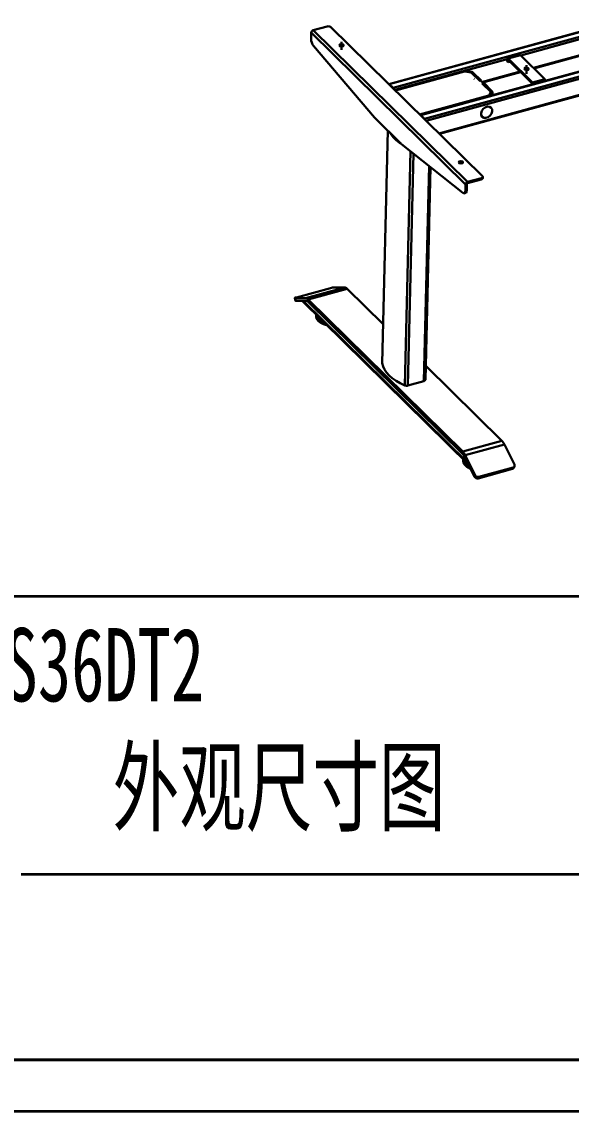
# Model space of a CAD drawing. Header units: millimetres. Extents: x 20580 to 29102, y 1988 to 5937.
# Drawn here: x 26777 to 27762, y 2064 to 4015 of the extents above; entities that cross this region are included whole.
import ezdxf

# ---------------------------------------------------------------- set-up
doc = ezdxf.new("R2010")
doc.units = ezdxf.units.MM
doc.linetypes.add('CENTER', pattern=[10.16, 6.35, -1.27, 1.27, -1.27])
doc.layers.add('1', color=1, linetype='CENTER')
for name, color, linetype, lineweight in [('CAXA0', 7, 'Continuous', 70), ('CAXA3', 7, 'Continuous', 18), ('CAXA4', 3, 'Continuous', 25)]:
    doc.layers.add(name, color=color, linetype=linetype, lineweight=lineweight)
doc.styles.add('标准', font='', dxfattribs={"width": 0.667})
doc.styles.get('标准').set_extended_font_data('FangSong_GB2312')

msp = doc.modelspace()

# ---------------------------------------------------------------- linework, layer by layer
at = {"layer": '1', "color": 0, "linetype": 'Continuous', "lineweight": 30}
for p, q in [((27299.711, 3999.682), (27324.253, 4006.401)), ((27576.273, 3727.85), (27299.711, 3999.682)), ((27602.793, 3738.133), (27331.04, 4005.238)), ((27842.572, 4014.703), (27434.998, 3903.12)), ((27435.851, 3902.77), (27843.424, 4014.354)), ((27850.158, 4007.735), (27442.585, 3896.152)), ((27295.862, 3984.28), (27296.125, 3995.331)), ((27572.687, 3723.499), (27296.125, 3995.331)), ((27671.302, 3954.428), (27790.418, 3987.039)), ((27299.969, 3971.614), (27409.162, 3843.494)), ((27806.758, 3962.872), (27694.086, 3932.025)), ((27695.12, 3931.011), (27807.792, 3961.858)), ((27445.6, 3892.637), (27647.316, 3947.862)), ((27898.846, 3959.392), (27491.273, 3847.808)), ((27899.699, 3959.042), (27492.125, 3847.458)), ((27498.859, 3840.84), (27906.432, 3952.423)), ((27907.815, 3948.461), (27501.878, 3837.326)), ((27647.215, 3943.622), (27647.316, 3947.862)), ((27648.658, 3942.204), (27647.215, 3943.622)), ((27669.879, 3955.336), (27647.966, 3949.337)), ((27648.738, 3945.595), (27648.658, 3942.204)), ((27648.658, 3942.204), (27652.11, 3943.149)), ((27648.738, 3945.595), (27649.429, 3945.784)), ((27648.819, 3948.987), (27670.731, 3954.986)), ((27648.819, 3948.987), (27692.588, 3905.967)), ((27692.047, 3903.896), (27649.24, 3945.971)), ((27670.731, 3954.986), (27714.5, 3911.966)), ((27446.803, 3891.455), (27570.885, 3925.426)), ((27572.407, 3925.488), (27582.005, 3923.842)), ((27582.845, 3925.354), (27573.246, 3927)), ((27583.199, 3923.314), (27598.556, 3908.22)), ((27601.186, 3908.94), (27585.829, 3924.034)), ((27601.101, 3905.271), (27671.133, 3924.444)), ((27670.106, 3925.46), (27601.136, 3906.578)), ((27684.424, 3929.38), (27680.877, 3928.409)), ((27435.851, 3902.77), (27442.585, 3896.152)), ((27524.668, 3814.924), (27907.131, 3919.633)), ((27525.702, 3813.91), (27906.48, 3918.158)), ((27587.834, 3912.685), (27588.796, 3911.74)), ((27598.556, 3908.22), (27601.186, 3908.94)), ((27605.034, 3905.158), (27602.404, 3904.438)), ((27602.404, 3904.438), (27617.761, 3889.343)), ((27620.391, 3890.063), (27605.034, 3905.158)), ((27692.588, 3905.967), (27714.5, 3911.966)), ((27614.173, 3882.878), (27490.091, 3848.908)), ((27617.928, 3888.534), (27615.131, 3883.494)), ((27617.734, 3888.184), (27617.761, 3889.343)), ((27617.999, 3882.503), (27618.011, 3883.001)), ((27618.011, 3883.001), (27620.808, 3888.04)), ((27620.808, 3888.04), (27620.694, 3883.24)), ((27620.877, 3883.291), (27621.007, 3888.745)), ((27592.334, 3877.026), (27592.435, 3876.927)), ((27498.859, 3840.84), (27492.125, 3847.458)), ((27457.257, 3796.174), (27409.663, 3842.954)), ((27433.217, 3819.797), (27423.343, 3403.547)), ((27433.237, 3819.779), (27423.357, 3403.311)), ((27457.761, 3795.726), (27567.917, 3708.249)), ((27463.819, 3363.541), (27473.769, 3783.01)), ((27479.082, 3778.792), (27469.225, 3363.245)), ((27497.919, 3371.101), (27507.063, 3756.574)), ((27500.513, 3373.346), (27509.556, 3754.593)), ((27576.223, 3725.731), (27600.765, 3732.45)), ((27576.273, 3727.85), (27600.815, 3734.569)), ((27600.765, 3732.45), (27600.815, 3734.569)), ((27603.358, 3734.695), (27603.409, 3736.814)), ((27570.255, 3707.53), (27572.446, 3708.13)), ((27572.424, 3712.448), (27572.687, 3723.499)), ((27572.424, 3712.448), (27574.616, 3713.048)), ((27574.616, 3713.048), (27574.878, 3724.099)), ((27269.258, 3521.116), (27330.613, 3537.914)), ((27285.781, 3519.759), (27355.901, 3538.956)), ((27290.488, 3517.302), (27360.608, 3536.499)), ((27355.901, 3538.956), (27337.149, 3539.097)), ((27424.997, 3473.211), (27360.608, 3536.499)), ((27266.53, 3520.018), (27267.606, 3515.164)), ((27285.781, 3519.759), (27267.029, 3519.9)), ((27267.029, 3519.9), (27268.105, 3515.046)), ((27286.857, 3514.905), (27268.105, 3515.046)), ((27279.534, 3514.956), (27577.724, 3221.866)), ((27575.695, 3225.93), (27281.654, 3514.942)), ((27567.273, 3240.911), (27290.387, 3513.062)), ((27567.374, 3245.151), (27290.488, 3517.302)), ((27304.881, 3486.711), (27304.958, 3489.967)), ((27304.889, 3486.71), (27304.881, 3486.711)), ((27304.966, 3489.959), (27304.883, 3486.446)), ((27304.891, 3486.211), (27304.98, 3489.945)), ((27305.004, 3489.922), (27304.909, 3485.946)), ((27304.932, 3485.711), (27305.031, 3489.895)), ((27305.07, 3489.857), (27304.965, 3485.446)), ((27305.002, 3485.212), (27305.111, 3489.816)), ((27305.165, 3489.763), (27305.051, 3484.948)), ((27305.101, 3484.714), (27305.22, 3489.71)), ((27305.289, 3489.641), (27305.166, 3484.45)), ((27305.23, 3484.217), (27305.357, 3489.575)), ((27305.442, 3489.492), (27305.31, 3483.954)), ((27305.388, 3483.722), (27305.523, 3489.412)), ((27305.623, 3489.314), (27305.484, 3483.46)), ((27305.575, 3483.229), (27305.717, 3489.221)), ((27305.832, 3489.108), (27305.686, 3482.969)), ((27305.791, 3482.74), (27305.94, 3489.002)), ((27306.069, 3488.875), (27305.917, 3482.481)), ((27306.036, 3482.253), (27306.19, 3488.756)), ((27306.334, 3488.614), (27306.177, 3481.997)), ((27306.309, 3481.771), (27306.468, 3488.482)), ((27306.627, 3488.326), (27306.466, 3481.516)), ((27306.611, 3481.292), (27306.774, 3488.182)), ((27306.947, 3488.012), (27306.782, 3481.04)), ((27306.94, 3480.819), (27307.107, 3487.855)), ((27307.294, 3487.671), (27307.126, 3480.57)), ((27307.297, 3480.35), (27307.466, 3487.501)), ((27307.668, 3487.303), (27307.497, 3480.104)), ((27307.681, 3479.888), (27307.852, 3487.122)), ((27308.068, 3486.91), (27307.895, 3479.645)), ((27308.092, 3479.431), (27308.265, 3486.717)), ((27308.494, 3486.492), (27308.32, 3479.192)), ((27308.529, 3478.982), (27308.702, 3486.286)), ((27308.945, 3486.048), (27308.772, 3478.746)), ((27308.992, 3478.539), (27309.165, 3485.831)), ((27309.421, 3485.58), (27309.249, 3478.307)), ((27309.481, 3478.104), (27309.653, 3485.352)), ((27309.922, 3485.088), (27309.751, 3477.876)), ((27309.995, 3477.676), (27310.165, 3484.848)), ((27310.447, 3484.572), (27310.278, 3477.453)), ((27310.534, 3477.257), (27310.701, 3484.322)), ((27310.995, 3484.033), (27310.829, 3477.039)), ((27311.096, 3476.847), (27311.261, 3483.772)), ((27311.566, 3483.471), (27311.404, 3476.633)), ((27311.682, 3476.446), (27311.842, 3483.2)), ((27312.16, 3482.888), (27312.002, 3476.237)), ((27312.291, 3476.055), (27312.447, 3482.606)), ((27312.776, 3482.283), (27312.623, 3475.851)), ((27312.922, 3475.673), (27313.072, 3481.991)), ((27313.413, 3481.657), (27313.266, 3475.475)), ((27313.575, 3475.302), (27313.719, 3481.356)), ((27314.07, 3481.011), (27313.93, 3475.109)), ((27314.249, 3474.941), (27314.386, 3480.7)), ((27314.747, 3480.345), (27314.615, 3474.754)), ((27314.943, 3474.592), (27315.072, 3480.026)), ((27315.444, 3479.66), (27315.319, 3474.411)), ((27315.657, 3474.254), (27315.778, 3479.332)), ((27316.159, 3478.957), (27316.044, 3474.079)), ((27316.39, 3473.927), (27316.501, 3478.621)), ((27316.892, 3478.237), (27316.786, 3473.759)), ((27317.141, 3473.613), (27317.242, 3477.892)), ((27317.643, 3477.499), (27317.547, 3473.451)), ((27317.91, 3473.311), (27318.001, 3477.147)), ((27318.409, 3476.746), (27318.324, 3473.156)), ((27318.695, 3473.021), (27318.775, 3476.386)), ((27319.192, 3475.977), (27319.118, 3472.873)), ((27319.496, 3472.745), (27319.564, 3475.611)), ((27319.989, 3475.193), (27319.927, 3472.604)), ((27320.313, 3472.482), (27320.368, 3474.82)), ((27320.8, 3474.396), (27320.752, 3472.348)), ((27321.143, 3472.232), (27321.186, 3474.017)), ((27321.625, 3473.585), (27321.59, 3472.105)), ((27321.988, 3471.996), (27322.016, 3473.2)), ((27322.462, 3472.762), (27322.441, 3471.876)), ((27322.845, 3471.774), (27322.859, 3472.372)), ((27323.311, 3471.928), (27323.305, 3471.662)), ((27637.494, 3264.348), (27501.106, 3398.403)), ((27497.919, 3371.101), (27469.225, 3363.245)), ((27567.374, 3245.151), (27637.494, 3264.348)), ((27571.98, 3238.455), (27642.1, 3257.652)), ((27660.005, 3221.763), (27642.1, 3257.652)), ((27568.456, 3227.643), (27568.534, 3230.899)), ((27568.465, 3227.642), (27568.456, 3227.643)), ((27568.542, 3230.891), (27568.458, 3227.378)), ((27568.467, 3227.143), (27568.556, 3230.877)), ((27568.579, 3230.854), (27568.485, 3226.878)), ((27568.507, 3226.644), (27568.607, 3230.827)), ((27568.645, 3230.789), (27568.541, 3226.379)), ((27568.577, 3226.144), (27568.687, 3230.749)), ((27568.741, 3230.695), (27568.626, 3225.88)), ((27568.677, 3225.646), (27568.795, 3230.642)), ((27568.865, 3230.574), (27568.741, 3225.382)), ((27568.806, 3225.149), (27568.933, 3230.507)), ((27569.017, 3230.424), (27568.886, 3224.886)), ((27568.964, 3224.654), (27569.099, 3230.344)), ((27569.198, 3230.246), (27569.059, 3224.392)), ((27569.151, 3224.161), (27569.293, 3230.153)), ((27569.407, 3230.04), (27569.262, 3223.901)), ((27569.367, 3223.672), (27569.515, 3229.934)), ((27569.645, 3229.807), (27569.493, 3223.413)), ((27569.612, 3223.185), (27569.766, 3229.688)), ((27569.91, 3229.546), (27569.753, 3222.929)), ((27569.885, 3222.703), (27570.044, 3229.414)), ((27570.203, 3229.258), (27570.041, 3222.448)), ((27570.186, 3222.224), (27570.35, 3229.114)), ((27570.523, 3228.944), (27570.357, 3221.973)), ((27570.515, 3221.751), (27570.682, 3228.787)), ((27570.87, 3228.603), (27570.701, 3221.502)), ((27588.632, 3200.001), (27570.728, 3235.89)), ((27570.872, 3221.283), (27571.042, 3228.433)), ((27571.243, 3228.235), (27571.073, 3221.036)), ((27571.256, 3220.82), (27571.428, 3228.054)), ((27571.643, 3227.842), (27571.471, 3220.577)), ((27571.667, 3220.364), (27571.84, 3227.649)), ((27572.069, 3227.424), (27571.896, 3220.124)), ((27589.884, 3202.566), (27571.98, 3238.455)), ((27572.105, 3219.914), (27572.278, 3227.219)), ((27572.52, 3226.98), (27572.347, 3219.678)), ((27572.568, 3219.471), (27572.741, 3226.763)), ((27572.997, 3226.512), (27572.824, 3219.239)), ((27573.057, 3219.036), (27573.229, 3226.284)), ((27573.498, 3226.02), (27573.326, 3218.808)), ((27573.571, 3218.608), (27573.741, 3225.781)), ((27574.022, 3225.504), (27573.853, 3218.385)), ((27574.109, 3218.19), (27574.277, 3225.254)), ((27574.571, 3224.965), (27574.405, 3217.971)), ((27574.672, 3217.779), (27574.836, 3224.704)), ((27575.142, 3224.403), (27574.98, 3217.565)), ((27575.258, 3217.378), (27575.418, 3224.132)), ((27575.736, 3223.82), (27575.578, 3217.169)), ((27575.867, 3216.987), (27576.022, 3223.538)), ((27576.351, 3223.215), (27576.199, 3216.783)), ((27576.498, 3216.605), (27576.648, 3222.924)), ((27576.988, 3222.589), (27576.842, 3216.407)), ((27577.151, 3216.234), (27577.294, 3222.288)), ((27577.646, 3221.943), (27577.506, 3216.041)), ((27577.825, 3215.873), (27577.956, 3221.401)), ((27578.309, 3220.693), (27578.19, 3215.687)), ((27578.519, 3215.524), (27578.626, 3220.057)), ((27578.99, 3219.329), (27578.895, 3215.343)), ((27579.233, 3215.186), (27579.315, 3218.676)), ((27579.688, 3217.928), (27579.619, 3215.011)), ((27579.965, 3214.859), (27580.022, 3217.259)), ((27580.404, 3216.493), (27580.362, 3214.691)), ((27580.717, 3214.545), (27580.747, 3215.807)), ((27581.137, 3215.024), (27581.122, 3214.383)), ((27581.485, 3214.243), (27581.487, 3214.323)), ((27588.632, 3200.001), (27589.884, 3202.566)), ((27595.071, 3197.08), (27656.426, 3213.877)), ((27596.323, 3199.645), (27595.071, 3197.08)), ((27596.323, 3199.645), (27657.678, 3216.443)), ((27656.426, 3213.877), (27657.678, 3216.443)), ((27658.863, 3215.805), (27660.115, 3218.37))]:
    msp.add_line(p, q, dxfattribs=at)
for centre, major_axis, ratio, start_param, end_param in [((27299.631, 3996.291), (-2.804, -2.853), 0.73835407, 4.04517634, 5.61597267), ((27326.658, 4004.038), (-4.999, 0.119), 0.52978503, 3.6560394, 5.22683573), ((27300.672, 3979.552), (2.641, -9.645), 0.41732611, 4.09000005, 5.55607663), ((27350.215, 3970.595), (-3.999, 0.095), 0.52978503, 3.66556239, 5.7593356), ((27648.759, 3946.443), (-0.792, 2.894), 0.41732611, 5.66079638, 7.23159271), ((27649.219, 3945.123), (0.264, -0.965), 0.41732611, 2.51920373, 4.09000005), ((27670.671, 3952.442), (-0.792, 2.894), 0.41732611, 5.66079638, 6.28320007), ((27571.847, 3924.48), (1.999, -0.047), 0.52978503, 1.29984491, 2.08524308), ((27581.446, 3922.834), (1.999, -0.047), 0.52978503, 0.51444675, 1.29984491), ((27581.446, 3922.834), (-4.999, 0.119), 0.52978503, 3.6560394, 4.44143757), ((27681.599, 3927.933), (3.999, -0.095), 0.52978503, 0.64384117, 2.49757715), ((27435.79, 3900.227), (-0.792, 2.894), 0.41732611, 5.66079638, 6.32337796), ((27692.026, 3903.048), (0.264, -0.965), 0.41732611, 1.29911246, 2.51920373), ((27692.528, 3903.423), (-0.792, 2.894), 0.41732611, 4.54567835, 5.66079638), ((27714.44, 3909.422), (-0.792, 2.894), 0.41732611, 4.54567835, 5.66079638), ((27442.524, 3893.608), (-0.792, 2.894), 0.41732611, 4.99821502, 5.66079638), ((27613.211, 3883.824), (1.999, -0.047), 0.52978503, 5.22683573, 6.01223389), ((27613.211, 3883.824), (-4.999, 0.119), 0.52978503, 2.59920025, 2.87064124), ((27616.008, 3888.863), (1.999, -0.047), 0.52978503, 6.01223389, 6.79763206), ((27616.008, 3888.863), (-4.999, 0.119), 0.52978503, 2.87064124, 3.6560394), ((27590.581, 3876.546), (1.906, 0.606), 0.08750569, 5.20149111, 5.85091525), ((27590.581, 3876.546), (-1.402, -1.426), 0.73835407, 2.39896961, 2.47438002), ((27409.865, 3851.433), (2.641, -9.645), 0.41732611, 5.55607663, 5.66079638), ((27492.065, 3844.915), (0.792, -2.894), 0.41732611, 2.51920373, 3.18178531), ((27498.799, 3838.296), (0.792, -2.894), 0.41732611, 1.85662236, 2.51920373), ((27535.093, 3829.671), (101.971, -2.419), 0.52978503, 3.45117604, 3.8618857), ((27535.093, 3829.671), (99.972, -2.371), 0.52978503, 3.60446154, 3.70761716), ((27457.458, 3804.653), (2.641, -9.645), 0.41732611, 5.66079638, 5.76551614), ((27563.982, 3761.093), (-3.999, 0.095), 0.52978503, 3.66556239, 5.7593356), ((27576.193, 3724.459), (-2.804, -2.853), 0.73835407, 4.04517634, 5.61597267), ((27598.36, 3734.813), (4.999, -0.119), 0.52978503, 5.22683573, 6.28317165), ((27598.41, 3736.933), (-4.999, 0.119), 0.52978503, 2.08524308, 3.6560394), ((27567.615, 3717.175), (2.641, -9.645), 0.41732611, 5.76551614, 7.23159271), ((27569.806, 3717.775), (-2.641, 9.645), 0.41732611, 3.14160887, 4.09000005), ((27576.193, 3724.459), (-1.051, -1.07), 0.73835407, 4.04517634, 5.61597267), ((27332.766, 3537.898), (-4.881, -1.082), 0.10617125, 3.57470556, 5.14550189), ((27360.206, 3519.541), (5.281, -19.29), 0.41732611, 2.51920373, 3.02449392), ((27271.411, 3521.1), (-4.881, -1.082), 0.10617125, 5.14550189, 6.71629822), ((27272.487, 3516.246), (4.881, 1.082), 0.10617125, 3.14158264, 3.57470556), ((27290.086, 3500.344), (5.281, -19.29), 0.41732611, 2.51920373, 3.02449392), ((27290.086, 3500.344), (3.961, -14.468), 0.41732611, 2.51920373, 3.02449392), ((27334.874, 3486.131), (-29.992, 0.711), 0.52978503, 6.27673492, 6.29148413), ((27334.874, 3486.131), (-29.992, 0.711), 0.52978503, 0.02496554, 0.03971475), ((27304.899, 3486.078), (-0.25, 0.006), 0.52978503, 4.66016721, 4.75627041), ((27334.874, 3486.131), (-29.992, 0.711), 0.52978503, 0.05638147, 0.07113068), ((27304.948, 3485.579), (-0.25, 0.006), 0.52978503, 4.62872101, 4.78768634), ((27334.874, 3486.131), (-29.992, 0.711), 0.52978503, 0.08779739, 0.1025466), ((27305.025, 3485.08), (-0.25, 0.006), 0.52978503, 4.59732632, 4.81910226), ((27334.874, 3486.131), (-29.992, 0.711), 0.52978503, 0.11921332, 0.13396253), ((27305.132, 3484.582), (-0.25, 0.006), 0.52978503, 4.56588253, 4.85051819), ((27334.874, 3486.131), (-29.992, 0.711), 0.52978503, 0.15062925, 0.16537846), ((27305.269, 3484.085), (-0.25, 0.006), 0.52978503, 4.53448631, 4.88193412), ((27334.874, 3486.131), (-29.992, 0.711), 0.52978503, 0.18204517, 0.19679438), ((27305.435, 3483.591), (-0.25, 0.006), 0.52978503, 4.50308992, 4.91335004), ((27334.874, 3486.131), (-29.992, 0.711), 0.52978503, 0.2134611, 0.22821031), ((27305.63, 3483.099), (-0.25, 0.006), 0.52978503, 4.47164527, 4.94476597), ((27334.874, 3486.131), (-29.992, 0.711), 0.52978503, 0.24487703, 0.25962624), ((27305.853, 3482.61), (-0.25, 0.006), 0.52978503, 4.44024752, 4.9761819), ((27334.874, 3486.131), (-29.992, 0.711), 0.52978503, 0.27629295, 0.29104216), ((27306.106, 3482.125), (-0.25, 0.006), 0.52978503, 4.40880455, 5.00759782), ((27334.874, 3486.131), (-29.992, 0.711), 0.52978503, 0.30770888, 0.32245809), ((27306.386, 3481.643), (-0.25, 0.006), 0.52978503, 4.37740574, 5.03901375), ((27334.874, 3486.131), (-29.992, 0.711), 0.52978503, 0.33912481, 0.35387402), ((27306.695, 3481.166), (-0.25, 0.006), 0.52978503, 4.34600966, 5.07042968), ((27334.874, 3486.131), (-29.992, 0.711), 0.52978503, 0.37054073, 0.38528994), ((27307.032, 3480.694), (-0.25, 0.006), 0.52978503, 4.31456606, 5.1018456), ((27334.874, 3486.131), (-29.992, 0.711), 0.52978503, 0.40195666, 0.41670587), ((27307.396, 3480.227), (-0.25, 0.006), 0.52978503, 4.2831692, 5.13326153), ((27334.874, 3486.131), (-29.992, 0.711), 0.52978503, 0.43337259, 0.4481218), ((27307.787, 3479.766), (-0.25, 0.006), 0.52978503, 4.25172386, 5.16467746), ((27334.874, 3486.131), (-29.992, 0.711), 0.52978503, 0.46478851, 0.47953772), ((27308.205, 3479.312), (-0.25, 0.006), 0.52978503, 4.22032855, 5.19609338), ((27334.874, 3486.131), (-29.992, 0.711), 0.52978503, 0.49620444, 0.51095365), ((27308.649, 3478.864), (-0.25, 0.006), 0.52978503, 4.18893302, 5.22750931), ((27334.874, 3486.131), (-29.992, 0.711), 0.52978503, 0.52762036, 0.54236958), ((27309.12, 3478.423), (-0.25, 0.006), 0.52978503, 4.15748627, 5.25892524), ((27334.874, 3486.131), (-29.992, 0.711), 0.52978503, 0.55903629, 0.5737855), ((27309.615, 3477.99), (-0.25, 0.006), 0.52978503, 4.12609034, 5.29034116), ((27334.874, 3486.131), (-29.992, 0.711), 0.52978503, 0.59045222, 0.60520143), ((27310.136, 3477.564), (-0.25, 0.006), 0.52978503, 4.09464333, 5.32175709), ((27334.874, 3486.131), (-29.992, 0.711), 0.52978503, 0.62186814, 0.63661736), ((27310.681, 3477.148), (-0.25, 0.006), 0.52978503, 4.06324924, 5.35317302), ((27334.874, 3486.131), (-29.992, 0.711), 0.52978503, 0.65328407, 0.66798837), ((27311.249, 3476.74), (-0.25, 0.006), 0.52978503, 4.03182872, 5.38454403), ((27334.874, 3486.131), (-29.992, 0.711), 0.52978503, 0.6847, 0.69944921), ((27311.842, 3476.341), (-0.25, 0.006), 0.52978503, 4.00040631, 5.41600487), ((27334.874, 3486.131), (-29.992, 0.711), 0.52978503, 0.71611592, 0.73086514), ((27312.456, 3475.952), (-0.25, 0.006), 0.52978503, 3.96900967, 5.44742079), ((27334.874, 3486.131), (-29.992, 0.711), 0.52978503, 0.74753185, 0.76228106), ((27313.093, 3475.574), (-0.25, 0.006), 0.52978503, 3.93756752, 5.47883672), ((27334.874, 3486.131), (-29.992, 0.711), 0.52978503, 0.77894778, 0.79369699), ((27313.752, 3475.205), (-0.25, 0.006), 0.52978503, 3.90622142, 5.51025265), ((27334.874, 3486.131), (-29.992, 0.711), 0.52978503, 0.8103637, 0.82511292), ((27314.431, 3474.847), (-0.25, 0.006), 0.52978503, 3.87482269, 5.54166857), ((27334.874, 3486.131), (-29.992, 0.711), 0.52978503, 0.84177963, 0.85652884), ((27315.131, 3474.501), (-0.25, 0.006), 0.52978503, 3.84337784, 5.5730845), ((27334.874, 3486.131), (-29.992, 0.711), 0.52978503, 0.87319556, 0.88794477), ((27315.85, 3474.166), (-0.25, 0.006), 0.52978503, 3.81198344, 5.60450043), ((27334.874, 3486.131), (-29.992, 0.711), 0.52978503, 0.90461148, 0.91936069), ((27316.587, 3473.843), (-0.25, 0.006), 0.52978503, 3.78053508, 5.63591635), ((27334.874, 3486.131), (-29.992, 0.711), 0.52978503, 0.93602741, 0.95077662), ((27317.343, 3473.531), (-0.25, 0.006), 0.52978503, 3.74914184, 5.66733228), ((27334.874, 3486.131), (-29.992, 0.711), 0.52978503, 0.96744334, 0.98219255), ((27318.116, 3473.233), (-0.25, 0.006), 0.52978503, 3.71774494, 5.69874821), ((27334.874, 3486.131), (-29.992, 0.711), 0.52978503, 0.99885926, 1.01360847), ((27318.906, 3472.947), (-0.25, 0.006), 0.52978503, 3.68629768, 5.73016413), ((27334.874, 3486.131), (-29.992, 0.711), 0.52978503, 1.03027519, 1.0450244), ((27319.711, 3472.674), (-0.25, 0.006), 0.52978503, 3.65490374, 5.76158006), ((27334.874, 3486.131), (-29.992, 0.711), 0.52978503, 1.06169112, 1.07644033), ((27320.532, 3472.414), (-0.25, 0.006), 0.52978503, 3.62345789, 5.79299599), ((27334.874, 3486.131), (-29.992, 0.711), 0.52978503, 1.09310704, 1.10785625), ((27321.366, 3472.168), (-0.25, 0.006), 0.52978503, 3.5920633, 5.82441191), ((27334.874, 3486.131), (-29.992, 0.711), 0.52978503, 1.12452297, 1.13927218), ((27322.214, 3471.936), (-0.25, 0.006), 0.52978503, 3.56061814, 5.85582784), ((27334.874, 3486.131), (-29.992, 0.711), 0.52978503, 1.1559389, 1.17068811), ((27323.074, 3471.717), (-0.25, 0.006), 0.52978503, 3.52922002, 5.88724377), ((27334.874, 3486.131), (-29.992, 0.711), 0.52978503, 1.18735482, 1.20210403), ((27428.342, 3403.429), (4.999, -0.119), 0.52978503, 3.14158051, 3.23098413), ((27525.036, 3405.724), (101.971, -2.419), 0.52978503, 3.23098413, 4.08109467), ((27466.82, 3365.609), (4.999, -0.119), 0.52978503, 4.08109467, 5.22683573), ((27495.514, 3373.465), (4.999, -0.119), 0.52978503, 5.22683573, 6.28317316), ((27637.092, 3247.39), (5.281, -19.29), 0.41732611, 2.01391354, 2.51920373), ((27566.971, 3228.193), (3.961, -14.468), 0.41732611, 2.01391354, 2.51920373), ((27566.971, 3228.193), (5.281, -19.29), 0.41732611, 2.01391354, 2.51920373), ((27598.45, 3227.063), (-29.992, 0.711), 0.52978503, 6.27673492, 6.29148413), ((27598.45, 3227.063), (-29.992, 0.711), 0.52978503, 0.02496554, 0.03971475), ((27568.475, 3227.011), (-0.25, 0.006), 0.52978503, 4.66016721, 4.75627041), ((27598.45, 3227.063), (-29.992, 0.711), 0.52978503, 0.05638147, 0.07113068), ((27568.523, 3226.511), (-0.25, 0.006), 0.52978503, 4.62872101, 4.78768634), ((27598.45, 3227.063), (-29.992, 0.711), 0.52978503, 0.08779739, 0.1025466), ((27568.601, 3226.012), (-0.25, 0.006), 0.52978503, 4.59732632, 4.81910226), ((27598.45, 3227.063), (-29.992, 0.711), 0.52978503, 0.11921332, 0.13396253), ((27568.708, 3225.514), (-0.25, 0.006), 0.52978503, 4.56588253, 4.85051819), ((27598.45, 3227.063), (-29.992, 0.711), 0.52978503, 0.15062925, 0.16537846), ((27568.845, 3225.018), (-0.25, 0.006), 0.52978503, 4.53448631, 4.88193412), ((27598.45, 3227.063), (-29.992, 0.711), 0.52978503, 0.18204517, 0.19679438), ((27569.01, 3224.523), (-0.25, 0.006), 0.52978503, 4.50308992, 4.91335004), ((27598.45, 3227.063), (-29.992, 0.711), 0.52978503, 0.2134611, 0.22821031), ((27569.205, 3224.031), (-0.25, 0.006), 0.52978503, 4.47164527, 4.94476597), ((27598.45, 3227.063), (-29.992, 0.711), 0.52978503, 0.24487703, 0.25962624), ((27569.429, 3223.542), (-0.25, 0.006), 0.52978503, 4.44024752, 4.9761819), ((27598.45, 3227.063), (-29.992, 0.711), 0.52978503, 0.27629295, 0.29104216), ((27569.681, 3223.057), (-0.25, 0.006), 0.52978503, 4.40880455, 5.00759782), ((27598.45, 3227.063), (-29.992, 0.711), 0.52978503, 0.30770888, 0.32245809), ((27569.962, 3222.575), (-0.25, 0.006), 0.52978503, 4.37740574, 5.03901375), ((27598.45, 3227.063), (-29.992, 0.711), 0.52978503, 0.33912481, 0.35387402), ((27570.271, 3222.098), (-0.25, 0.006), 0.52978503, 4.34600966, 5.07042968), ((27598.45, 3227.063), (-29.992, 0.711), 0.52978503, 0.37054073, 0.38528994), ((27570.607, 3221.626), (-0.25, 0.006), 0.52978503, 4.31456606, 5.1018456), ((27598.45, 3227.063), (-29.992, 0.711), 0.52978503, 0.40195666, 0.41670587), ((27570.972, 3221.159), (-0.25, 0.006), 0.52978503, 4.2831692, 5.13326153), ((27598.45, 3227.063), (-29.992, 0.711), 0.52978503, 0.43337259, 0.4481218), ((27571.363, 3220.698), (-0.25, 0.006), 0.52978503, 4.25172386, 5.16467746), ((27598.45, 3227.063), (-29.992, 0.711), 0.52978503, 0.46478851, 0.47953772), ((27571.781, 3220.244), (-0.25, 0.006), 0.52978503, 4.22032855, 5.19609338), ((27598.45, 3227.063), (-29.992, 0.711), 0.52978503, 0.49620444, 0.51095365), ((27572.225, 3219.796), (-0.25, 0.006), 0.52978503, 4.18893302, 5.22750931), ((27598.45, 3227.063), (-29.992, 0.711), 0.52978503, 0.52762036, 0.54236958), ((27572.695, 3219.355), (-0.25, 0.006), 0.52978503, 4.15748627, 5.25892524), ((27598.45, 3227.063), (-29.992, 0.711), 0.52978503, 0.55903629, 0.5737855), ((27655.622, 3220.563), (-4.493, 2.193), 0.82098863, 2.39049445, 3.96129078), ((27573.191, 3218.922), (-0.25, 0.006), 0.52978503, 4.12609034, 5.29034116), ((27598.45, 3227.063), (-29.992, 0.711), 0.52978503, 0.59045222, 0.60520143), ((27573.711, 3218.497), (-0.25, 0.006), 0.52978503, 4.09464333, 5.32175709), ((27598.45, 3227.063), (-29.992, 0.711), 0.52978503, 0.62186814, 0.63661736), ((27574.256, 3218.08), (-0.25, 0.006), 0.52978503, 4.06324924, 5.35317302), ((27598.45, 3227.063), (-29.992, 0.711), 0.52978503, 0.65328407, 0.66798837), ((27574.825, 3217.672), (-0.25, 0.006), 0.52978503, 4.03182872, 5.38454403), ((27598.45, 3227.063), (-29.992, 0.711), 0.52978503, 0.6847, 0.69944921), ((27575.417, 3217.273), (-0.25, 0.006), 0.52978503, 4.00040631, 5.41600487), ((27598.45, 3227.063), (-29.992, 0.711), 0.52978503, 0.71611592, 0.73086514), ((27576.032, 3216.885), (-0.25, 0.006), 0.52978503, 3.96900967, 5.44742079), ((27598.45, 3227.063), (-29.992, 0.711), 0.52978503, 0.74753185, 0.76228106), ((27576.669, 3216.506), (-0.25, 0.006), 0.52978503, 3.93756752, 5.47883672), ((27598.45, 3227.063), (-29.992, 0.711), 0.52978503, 0.77894778, 0.79369699), ((27577.327, 3216.137), (-0.25, 0.006), 0.52978503, 3.90622142, 5.51025265), ((27598.45, 3227.063), (-29.992, 0.711), 0.52978503, 0.8103637, 0.82511292), ((27578.007, 3215.78), (-0.25, 0.006), 0.52978503, 3.87482269, 5.54166857), ((27598.45, 3227.063), (-29.992, 0.711), 0.52978503, 0.84177963, 0.85652884), ((27578.706, 3215.433), (-0.25, 0.006), 0.52978503, 3.84337784, 5.5730845), ((27598.45, 3227.063), (-29.992, 0.711), 0.52978503, 0.87319556, 0.88794477), ((27579.425, 3215.098), (-0.25, 0.006), 0.52978503, 3.81198344, 5.60450043), ((27598.45, 3227.063), (-29.992, 0.711), 0.52978503, 0.90461148, 0.91936069), ((27580.163, 3214.775), (-0.25, 0.006), 0.52978503, 3.78053508, 5.63591635), ((27598.45, 3227.063), (-29.992, 0.711), 0.52978503, 0.93602741, 0.95077662), ((27580.919, 3214.464), (-0.25, 0.006), 0.52978503, 3.74914184, 5.66733228), ((27598.45, 3227.063), (-29.992, 0.711), 0.52978503, 0.96744334, 0.98219255), ((27581.692, 3214.165), (-0.25, 0.006), 0.52978503, 5.49890628, 5.69874821), ((27593.015, 3201.2), (4.493, -2.193), 0.82098863, 3.96129078, 5.53208711), ((27594.267, 3203.766), (-4.493, 2.193), 0.82098863, 0.81969812, 2.39049445), ((27654.37, 3217.998), (4.493, -2.193), 0.82098863, 5.53208711, 6.28319774)]:
    msp.add_ellipse(centre, major_axis=major_axis, ratio=ratio, start_param=start_param, end_param=end_param, dxfattribs=at)
for centre, major_axis, ratio in [((27350.265, 3972.715), (-3.999, 0.095), 0.52978503), ((27681.66, 3930.476), (-3.999, 0.095), 0.52978503), ((27610.339, 3852.699), (8.061, 8.202), 0.73835407), ((27564.032, 3763.213), (-3.999, 0.095), 0.52978503)]:
    msp.add_ellipse(centre, major_axis=major_axis, ratio=ratio, dxfattribs=at)
at = {"layer": '1', "color": 0, "linetype": 'CENTER', "lineweight": 30}
for points, knots in [([(27350.066, 3964.325), (27350.184, 3969.324), (27350.414, 3978.986)], [0, 0, 0.34095421, 1, 1]), ([(27681.451, 3921.662), (27681.69, 3931.748), (27681.808, 3936.747)], [0, 0, 0.66862821, 1, 1])]:
    msp.add_open_spline(points, degree=1, knots=knots, dxfattribs=at)
at = {"layer": 'CAXA0', "linetype": 'Continuous', "lineweight": 35}
for p, q in [((25669.164, 2985.957), (28989.271, 2985.957)), ((26775.866, 2487.941), (27785.148, 2487.941)), ((24064.445, 2155.93), (28989.271, 2155.93)), ((28989.271, 2155.93), (25669.164, 2155.93))]:
    msp.add_line(p, q, dxfattribs=at)
at = {"layer": 'CAXA3', "linetype": 'Continuous', "lineweight": 35}
msp.add_line((23603.319, 2063.705), (29081.497, 2063.705), dxfattribs=at)

# ---------------------------------------------------------------- texts
at = {"layer": 'CAXA4', "linetype": 'Continuous', "lineweight": 25, "insert": (26939.99, 2928.957), "char_height": 131.22, "attachment_point": 1, "style": '标准'}
msp.add_mtext('\\pi-431.54;{\\fSimSun|b0|i0|c134|p2;\\C0;TS-JS36DT2\\P\\pi0;外观尺寸图}', dxfattribs=at)

doc.saveas('drawing.dxf')
